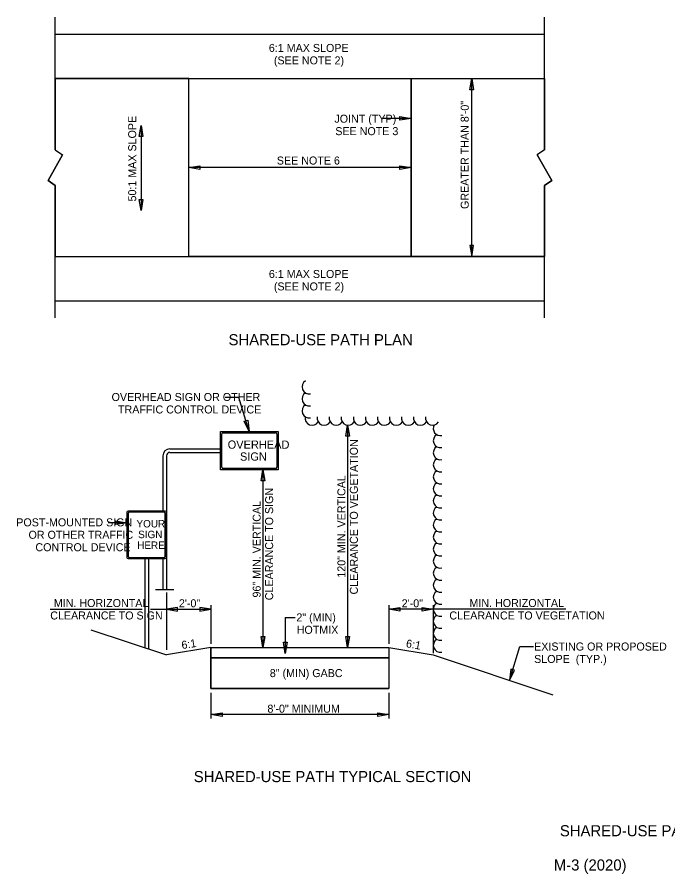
# Model space of a CAD drawing. Extents: x 1.7 to 17.7, y 0.6 to 10.2.
# Drawn here: x 1.67 to 8.99, y 0.57 to 10.21 of the extents above; entities that cross this region are included whole.
import ezdxf

# ---------------------------------------------------------------- set-up
doc = ezdxf.new("R2010")
doc.units = 0
for name, color, linetype in [('SD_P_Dimension Lines', 7, 'Continuous'), ('SD_P_Dimension Text', 7, 'Continuous'), ('SD_P_Frame', 7, 'Continuous'), ('SD_P_Prop Object Lines', 7, 'Continuous'), ('SD_P_Shading', 7, 'Continuous'), ('SD_P_Subtitles', 7, 'Continuous'), ('SD_X_Exist Hidden Lines', 7, 'Continuous'), ('SD_X_Exist Object Lines', 7, 'Continuous'), ('TR_P_Signing Information', 7, 'Continuous')]:
    doc.layers.add(name, color=color, linetype=linetype)

msp = doc.modelspace()

# ---------------------------------------------------------------- linework, layer by layer
at = {"layer": 'SD_P_Dimension Lines'}
for p, q in [((6.7833, 7.5181), (6.7833, 9.5181)), ((6.1013, 9.0705), (5.778, 9.0705)), ((5.9766, 9.0914), (6.1013, 9.0705)), ((5.9766, 9.0495), (5.9766, 9.0914)), ((6.1013, 9.0705), (5.9766, 9.0495)), ((3.0669, 8.9911), (3.0669, 8.0346)), ((6.1012, 8.5181), (3.6013, 8.5181)), ((6.7623, 7.6428), (6.7833, 7.5181)), ((6.8042, 7.6428), (6.7623, 7.6428)), ((6.7833, 7.5181), (6.8042, 7.6428)), ((4.1661, 5.9333), (4.0119, 5.9333)), ((4.2825, 5.5509), (4.1661, 5.9333)), ((4.2261, 5.6641), (4.2662, 5.6763)), ((4.2825, 5.5509), (4.2261, 5.6641)), ((4.2662, 5.6763), (4.2825, 5.5509)), ((5.3883, 5.621), (5.3883, 3.1197)), ((4.4359, 5.1194), (4.4359, 3.1197)), ((2.7821, 4.5452), (2.9068, 4.5243)), ((2.7821, 4.5033), (2.7821, 4.5452)), ((2.9068, 4.5242), (2.6948, 4.5242)), ((2.9068, 4.5243), (2.7821, 4.5033)), ((3.3514, 3.7396), (3.3514, 3.0947)), ((3.8514, 3.597), (3.8514, 3.163)), ((5.8513, 3.597), (5.8513, 3.163)), ((6.3513, 3.597), (6.3513, 3.058)), ((2.0453, 3.5506), (3.0794, 3.5506)), ((3.1723, 3.5506), (3.3514, 3.5506)), ((3.3514, 3.5506), (3.8513, 3.5506)), ((6.3513, 3.5506), (5.8514, 3.5506)), ((7.8414, 3.5506), (6.3513, 3.5506)), ((4.6879, 3.4578), (4.7973, 3.4578)), ((4.6879, 3.4578), (4.6879, 3.0537)), ((7.2079, 2.7508), (7.3243, 3.1332)), ((7.3243, 3.1332), (7.4785, 3.1332)), ((7.2241, 2.8762), (7.2079, 2.7508)), ((7.2079, 2.7508), (7.2642, 2.864)), ((7.2642, 2.864), (7.2241, 2.8762)), ((3.8514, 2.6099), (3.8514, 2.3202)), ((5.8513, 2.6099), (5.8513, 2.3202)), ((5.8514, 2.3651), (3.8514, 2.3651))]:
    msp.add_line(p, q, dxfattribs=at)
for points in [[(6.7625, 9.3931), (6.7833, 9.5181), (6.8041, 9.3931)], [(3.0461, 8.8661), (3.0669, 8.9911), (3.0877, 8.8661)], [(3.7263, 8.4973), (3.6013, 8.5181), (3.7263, 8.5389)], [(5.9762, 8.5389), (6.1012, 8.5181), (5.9762, 8.4973)], [(3.0877, 8.1596), (3.0669, 8.0346), (3.0461, 8.1596)], [(5.3675, 5.496), (5.3883, 5.621), (5.4091, 5.496)], [(4.4151, 4.9944), (4.4359, 5.1194), (4.4567, 4.9944)], [(3.4764, 3.5714), (3.3514, 3.5506), (3.4764, 3.5298)], [(3.7263, 3.5298), (3.8513, 3.5506), (3.7263, 3.5714)], [(5.9764, 3.5298), (5.8514, 3.5506), (5.9764, 3.5714)], [(6.2263, 3.5714), (6.3513, 3.5506), (6.2263, 3.5298)], [(4.4567, 3.2447), (4.4359, 3.1197), (4.4151, 3.2447)], [(5.4091, 3.2447), (5.3883, 3.1197), (5.3675, 3.2447)], [(4.7087, 3.1787), (4.6879, 3.0537), (4.6671, 3.1787)], [(3.9764, 2.3443), (3.8514, 2.3651), (3.9764, 2.3859)], [(5.7264, 2.3859), (5.8514, 2.3651), (5.7264, 2.3443)]]:
    msp.add_lwpolyline(points, close=True, dxfattribs=at)
at = {"layer": 'SD_P_Prop Object Lines'}
for p, q in [((2.1013, 9.5181), (7.6013, 9.5181)), ((3.6013, 7.5181), (3.6013, 9.5181)), ((6.1013, 7.5181), (6.1013, 9.5181)), ((2.1013, 7.5181), (7.6013, 7.5181)), ((3.8514, 3.1197), (3.8514, 2.89)), ((3.8514, 3.1197), (5.8513, 3.1197)), ((5.8513, 3.1197), (5.8513, 2.89)), ((3.8514, 3.0048), (5.8513, 3.0048)), ((3.8514, 2.89), (3.8514, 2.6604)), ((5.8513, 2.89), (5.8513, 2.6604)), ((3.8514, 2.6604), (5.8513, 2.6604))]:
    msp.add_line(p, q, dxfattribs=at)
at = {"layer": 'SD_P_Shading'}
for p, q in [((3.3914, 5.3551), (3.9592, 5.3551)), ((3.3914, 5.3151), (3.9592, 5.3151)), ((3.3114, 5.2751), (3.3114, 4.6542)), ((3.3514, 5.2751), (3.3514, 3.7739)), ((3.1091, 4.1197), (3.1091, 3.1171)), ((3.1491, 4.1197), (3.1491, 3.1038)), ((3.3114, 4.1197), (3.3114, 3.7739)), ((3.2274, 3.7739), (3.4359, 3.7739)), ((2.4997, 3.3202), (3.3514, 3.0363)), ((6.3513, 3.0363), (7.6952, 2.5884))]:
    msp.add_line(p, q, dxfattribs=at)
for points in [[(3.6013, 9.5181), (2.1013, 9.5181), (2.1013, 8.7181), (2.1825, 8.6627), (2.0201, 8.3735), (2.1013, 8.3181), (2.1013, 7.5181), (2.998, 7.5181), (3.6013, 7.5181)], [(3.6013, 9.5181), (6.1013, 9.5181), (6.1013, 7.5181), (3.6013, 7.5181)], [(6.1013, 9.5181), (7.6013, 9.5181), (7.6013, 8.7181), (7.5201, 8.6627), (7.6825, 8.3735), (7.6013, 8.3181), (7.6013, 7.5181), (6.7046, 7.5181), (6.1013, 7.5181)], [(3.8514, 3.1197), (5.8513, 3.1197), (5.8513, 3.0048), (3.8514, 3.0048)], [(3.8514, 3.0048), (5.8513, 3.0048), (5.8513, 2.6604), (3.8514, 2.6604)]]:
    msp.add_lwpolyline(points, close=True, dxfattribs=at)
for centre, radius, start, end in [((4.9552, 6.0523), 0.0797, 121.83582, 280.77843), ((4.9552, 5.9169), 0.0797, 121.83582, 280.77843), ((4.9552, 5.7815), 0.0797, 121.83582, 280.77843), ((4.9896, 5.7004), 0.0797, 169.22157, 328.16418), ((5.1249, 5.7004), 0.0797, 169.22157, 328.16418), ((5.2603, 5.7004), 0.0797, 169.22157, 328.16418), ((5.3957, 5.7004), 0.0797, 169.22157, 328.16418), ((5.5311, 5.7004), 0.0797, 169.22157, 328.16418), ((5.6665, 5.7004), 0.0797, 169.22157, 328.16418), ((5.8018, 5.7004), 0.0797, 169.22157, 328.16418), ((5.9372, 5.7004), 0.0797, 169.22157, 328.16418), ((6.0726, 5.7004), 0.0797, 169.22157, 328.16418), ((6.208, 5.7004), 0.0797, 169.22157, 328.16418), ((6.3433, 5.7004), 0.0797, 169.22157, 328.16418), ((6.4312, 5.5822), 0.0797, 149.12606, 280.77843), ((6.4312, 5.4468), 0.0797, 121.83582, 280.77843), ((3.3914, 5.2751), 0.08, 90, 180), ((3.3914, 5.2751), 0.04, 90, 180), ((6.4312, 5.3115), 0.0797, 121.83582, 280.77843), ((6.4312, 5.1761), 0.0797, 121.83582, 280.77843), ((6.4312, 5.0407), 0.0797, 121.83582, 280.77843), ((6.4312, 4.9053), 0.0797, 121.83582, 280.77843), ((6.4312, 4.77), 0.0797, 121.83582, 280.77843), ((6.4312, 4.6346), 0.0797, 121.83582, 280.77843), ((6.4312, 4.4992), 0.0797, 121.83582, 280.77843), ((6.4312, 4.3638), 0.0797, 121.83582, 280.77843), ((6.4312, 4.2284), 0.0797, 121.83582, 280.77843), ((6.4312, 4.0931), 0.0797, 121.83582, 280.77843), ((6.4312, 3.9577), 0.0797, 121.83582, 280.77843), ((6.4312, 3.8223), 0.0797, 121.83582, 280.77843), ((6.4312, 3.6869), 0.0797, 121.83582, 280.77843), ((6.4312, 3.5516), 0.0797, 121.83582, 280.77843), ((6.4312, 3.4162), 0.0797, 121.83582, 280.77843), ((6.4312, 3.2808), 0.0797, 121.83582, 280.77843), ((6.4312, 3.1454), 0.0797, 121.83582, 280.77843)]:
    msp.add_arc(centre, radius, start, end, dxfattribs=at)
at = {"layer": 'SD_X_Exist Hidden Lines'}
for p, q in [((2.1013, 10.0181), (7.6013, 10.0181)), ((2.1013, 7.0181), (7.6013, 7.0181))]:
    msp.add_line(p, q, dxfattribs=at)
at = {"layer": 'SD_X_Exist Object Lines'}
for p, q in [((2.1013, 8.7181), (2.1013, 10.2098)), ((7.6013, 8.7181), (7.6013, 10.2098)), ((2.1013, 8.7181), (2.1825, 8.6627)), ((7.6013, 8.7181), (7.5201, 8.6627)), ((2.0201, 8.3735), (2.1825, 8.6627)), ((7.6825, 8.3735), (7.5201, 8.6627)), ((2.1013, 8.3181), (2.0201, 8.3735)), ((2.1013, 6.8264), (2.1013, 8.3181)), ((7.6013, 8.3181), (7.6825, 8.3735)), ((7.6013, 6.8264), (7.6013, 8.3181)), ((3.8514, 3.1197), (3.3514, 3.0363)), ((5.8513, 3.1197), (6.3513, 3.0363))]:
    msp.add_line(p, q, dxfattribs=at)
at = {"layer": 'TR_P_Signing Information'}
msp.add_lwpolyline([(3.9592, 5.1194), (3.9592, 5.5509), (4.6057, 5.5509), (4.6057, 5.1194)], close=True, dxfattribs=at)
for points in [[(3.9736, 5.1481), (3.9736, 5.5221)], [(3.9879, 5.5365), (4.577, 5.5365)], [(4.5914, 5.5221), (4.5914, 5.1481)], [(4.577, 5.1337), (3.9879, 5.1337)], [(2.9068, 4.6409), (2.9068, 4.133)], [(3.3381, 4.6542), (2.9201, 4.6542)], [(2.9201, 4.6276), (2.9201, 4.1463)], [(3.3247, 4.6409), (2.9334, 4.6409)], [(3.3381, 4.1463), (3.3381, 4.6276)], [(3.3514, 4.133), (3.3514, 4.6409)], [(2.9201, 4.1197), (3.3381, 4.1197)], [(2.9334, 4.133), (3.3247, 4.133)]]:
    msp.add_lwpolyline(points, dxfattribs=at)
for centre, major_axis, start_param, end_param in [((3.9879, 5.5221), (0, 0.0144), 0, 1.570796), ((4.577, 5.5221), (0, 0.0144), 4.712389, 6.283185), ((3.9879, 5.1481), (0, -0.0144), 4.712389, 6.283185), ((4.577, 5.1481), (0, 0.0144), 3.141593, 4.712389), ((2.9201, 4.6409), (0, -0.0133), 3.141593, 4.712389), ((2.9334, 4.6276), (0, -0.0133), 3.141593, 4.712389), ((3.3247, 4.6276), (0, 0.0133), 4.712389, 6.283185), ((3.3381, 4.6409), (0, 0.0133), 4.712389, 6.283185), ((2.9334, 4.1463), (0, -0.0133), 4.712389, 6.283185), ((3.3247, 4.1463), (0, 0.0133), 3.141593, 4.712389), ((2.9201, 4.133), (0, -0.0133), 4.712389, 6.283185), ((3.3381, 4.133), (0, 0.0133), 3.141593, 4.712389)]:
    msp.add_ellipse(centre, major_axis=major_axis, ratio=0.999982, start_param=start_param, end_param=end_param, dxfattribs=at)

# ---------------------------------------------------------------- texts
at = {"layer": 'SD_P_Dimension Text'}
for s, rotation, p in [('GREATER THAN 8\'-0"', 90, (6.7494, 8.0519)), ('50:1 MAX SLOPE', 90, (3.0115, 8.1364)), ('CLEARANCE TO VEGETATION', 90, (5.5033, 3.7169)), ('120" MIN. VERTICAL', 90, (5.3633, 3.9054)), ('CLEARANCE TO SIGN', 90, (4.5509, 3.6518)), ('96" MIN. VERTICAL', 90, (4.4109, 3.6825)), ('2\'-0"', 360, (5.996, 3.5729)), ('MIN. HORIZONTAL', 360, (6.7575, 3.5756)), ('CLEARANCE TO VEGETATION', 360, (6.532, 3.4356)), ('6:1', 8.57561, (3.5271, 3.1022)), ('6:1', 349.834, (6.039, 3.1247)), ('8\'-0" MINIMUM', 360, (4.4865, 2.3875))]:
    msp.add_text(s, height=0.09, rotation=rotation, dxfattribs=at).set_placement(p)
for s, p in [('JOINT (TYP)', (5.2396, 9.0224)), ('SEE NOTE 3', (5.2494, 8.8824)), ('SEE NOTE 6', (4.5923, 8.552)), ('OVERHEAD SIGN OR OTHER', (2.7346, 5.8925)), ('TRAFFIC CONTROL DEVICE', (2.8068, 5.7525)), ('POST-MOUNTED SIGN', (1.6632, 4.4832)), ('OR OTHER TRAFFIC', (1.8011, 4.3432)), ('CONTROL DEVICE', (1.8786, 4.2032)), ('MIN. HORIZONTAL', (2.0851, 3.5756)), ('2\'-0"', (3.4913, 3.5729)), ('CLEARANCE TO SIGN', (2.0453, 3.4356)), ('2" (MIN)', (4.812, 3.4143)), ('HOTMIX', (4.8155, 3.2743)), ('EXISTING OR PROPOSED', (7.4847, 3.0865)), ('SLOPE  (TYP.)', (7.4847, 2.9465)), ('8" (MIN) GABC', (4.5133, 2.7876))]:
    msp.add_text(s, height=0.09, dxfattribs=at).set_placement(p)
at = {"layer": 'SD_P_Frame'}
for s, p in [('SHARED-USE PATH & SIDEWALK', (7.7743, 0.9973)), ('M-3 (2020)', (7.706, 0.6123))]:
    msp.add_text(s, height=0.125, dxfattribs=at).set_placement(p)
at = {"layer": 'SD_P_Prop Object Lines'}
for s, p in [('6:1 MAX SLOPE', (4.5028, 9.8184)), ('(SEE NOTE 2)', (4.5593, 9.6784)), ('6:1 MAX SLOPE', (4.5028, 7.2762)), ('(SEE NOTE 2)', (4.5593, 7.1362))]:
    msp.add_text(s, height=0.09, dxfattribs=at).set_placement(p)
at = {"layer": 'SD_P_Subtitles'}
for s, p in [('SHARED-USE PATH PLAN', (4.0494, 6.5195)), ('SHARED-USE PATH TYPICAL SECTION', (3.6584, 1.6065))]:
    msp.add_text(s, height=0.125, dxfattribs=at).set_placement(p)
at = {"layer": 'TR_P_Signing Information'}
for s, height, p in [('OVERHEAD', 0.0925, (4.0399, 5.3559)), ('SIGN', 0.0925, (4.178, 5.2218)), ('YOUR', 0.08332, (3.0148, 4.4709)), ('SIGN', 0.08332, (3.0337, 4.3501)), ('HERE', 0.08332, (3.0227, 4.2293))]:
    msp.add_text(s, height=height, dxfattribs=at).set_placement(p)

doc.saveas('drawing.dxf')
